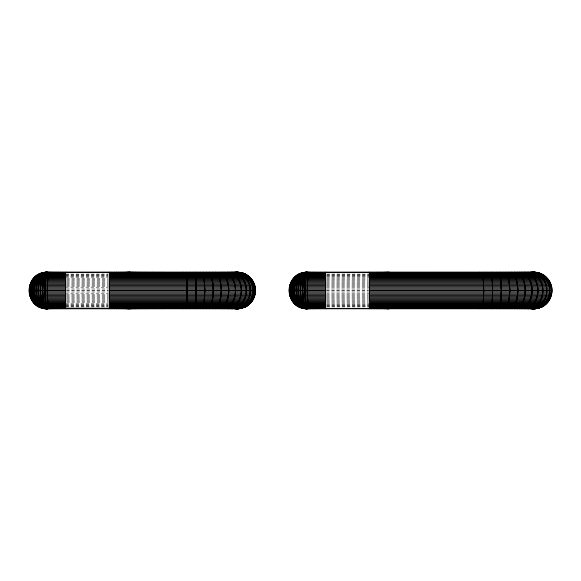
<?xml version="1.0" encoding="UTF-8"?>
<svg xmlns="http://www.w3.org/2000/svg" width="581" height="581" viewBox="0 0 581 581"><rect width="100%" height="100%" fill="white"/><g stroke="black" fill="none" stroke-linecap="round" stroke-linejoin="round"><path stroke-width="0.44" stroke-dasharray="2.9 2.18" d="M65.893 274.087L108.153 274.087M326.798 274.087L369.058 274.087M65.856 274.639L108.182 274.639M326.762 274.639L369.095 274.639M65.82 275.256L108.219 275.256M326.733 275.256L369.124 275.256M65.791 275.939L108.248 275.939M326.704 275.939L369.153 275.939M65.762 276.687L108.277 276.687M326.675 276.687L369.189 276.687M65.733 277.486L108.298 277.486M326.645 277.486L369.211 277.486M66.612 278.335L108.327 278.335M326.624 278.335L368.332 278.335M66.59 279.243L108.349 279.243M326.602 279.243L368.354 279.243M66.554 280.195L108.393 280.195M326.558 280.195L368.398 280.195M66.532 281.189L108.407 281.189M326.537 281.189L368.419 281.189M66.517 282.221L108.429 282.221M326.522 282.221L368.434 282.221M66.503 283.288L108.444 283.288M326.507 283.288L368.448 283.288M66.488 284.385L108.451 284.385M326.493 284.385L368.463 284.385M66.474 285.503L108.465 285.503M326.486 285.503L368.47 285.503M66.466 286.644L108.473 286.644M326.478 286.644L368.477 286.644M65.566 287.798L108.48 287.798M326.471 287.798L369.378 287.798M66.459 288.968L108.48 288.968M326.464 288.968L368.492 288.968M66.459 290.137L108.487 290.137M326.464 290.137L368.492 290.137M66.459 290.863L108.487 290.863M326.464 290.863L368.492 290.863M66.459 292.032L108.48 292.032M326.464 292.032L368.492 292.032M65.566 293.202L108.48 293.202M326.471 293.202L369.378 293.202M66.466 294.356L108.473 294.356M326.478 294.356L368.477 294.356M66.474 295.497L108.465 295.497M326.486 295.497L368.47 295.497M66.488 296.615L108.451 296.615M326.493 296.615L368.463 296.615M66.503 297.712L108.444 297.712M326.507 297.712L368.448 297.712M66.517 298.779L108.429 298.779M326.522 298.779L368.434 298.779M66.532 299.811L108.407 299.811M326.537 299.811L368.419 299.811M66.554 300.805L108.393 300.805M326.558 300.805L368.398 300.805M66.59 301.757L108.349 301.757M326.602 301.757L368.354 301.757M66.612 302.665L108.327 302.665M326.624 302.665L368.332 302.665M65.733 303.514L108.298 303.514M326.645 303.514L369.211 303.514M65.762 304.313L108.277 304.313M326.675 304.313L369.189 304.313M65.791 305.061L108.248 305.061M326.704 305.061L369.153 305.061M65.82 305.744L108.219 305.744M326.733 305.744L369.124 305.744M65.856 306.361L108.182 306.361M326.762 306.361L369.095 306.361M65.893 306.913L108.153 306.913M326.798 306.913L369.058 306.913"/><path stroke-width="0.87" d="M44.926 290.137C45.957 285.925 43.357 273.636 48.397 272.242M196.08 290.863C195.572 296.688 196.705 303.631 193.742 308.758M304.931 290.137C305.962 285.925 303.369 273.636 308.402 272.242M492.601 290.863C492.092 296.688 493.225 303.631 490.262 308.758M42.58 290.137C43.226 284.378 42.05 275.997 47.221 272.242C40.532 274.69 40.823 284.167 40.321 290.137M204.839 290.863C204.192 296.622 205.369 305.003 200.198 308.758M302.585 290.137C303.238 284.378 302.055 275.997 307.226 272.242C300.544 274.69 300.827 284.167 300.326 290.137M501.359 290.863C500.713 296.622 501.89 305.003 496.719 308.758M213.292 290.863C212.791 296.84 213.074 306.245 206.429 308.758M509.813 290.863C509.312 296.84 509.595 306.245 502.95 308.758M38.179 290.137C38.426 283.71 39.552 273.804 47.141 272.242L45.819 272.278L46.988 272.242C38.055 272.431 32.594 281.988 32.819 290.137M221.303 290.863C221.049 297.29 219.93 307.196 212.334 308.758M298.184 290.137C298.438 283.71 299.556 273.804 307.153 272.242L304.241 272.591M517.824 290.863C517.569 297.29 516.451 307.196 508.854 308.758M36.189 290.137C36.211 283.143 38.883 273.128 47.105 272.242L44.236 272.591M228.725 290.863C228.703 297.857 226.031 307.872 217.81 308.758M296.201 290.137C296.223 283.143 298.895 273.128 307.117 272.242M525.246 290.863C525.224 297.857 522.551 307.872 514.33 308.758M34.395 290.137C34.359 282.962 37.729 274.174 45.42 272.395M235.436 290.863C235.581 298.46 231.412 308.322 222.755 308.758M294.407 290.137C294.306 282.707 298.155 273.201 306.485 272.278M531.956 290.863C532.102 298.46 527.933 308.322 519.276 308.758M241.326 290.863C241.558 299.026 236.06 308.613 227.098 308.758M292.831 290.137C292.599 281.974 298.097 272.387 307.051 272.242C283.092 271.697 283.681 310.043 307.618 308.758M537.846 290.863C538.079 299.026 532.581 308.613 523.619 308.758M31.497 290.137C31.229 281.48 37.838 272.206 47.025 272.242L44.664 272.395M246.286 290.863C246.555 299.52 239.946 308.794 230.759 308.758M291.502 290.137C291.234 281.48 297.842 272.206 307.029 272.242M542.807 290.863C543.075 299.52 536.466 308.794 527.279 308.758M30.437 290.137C30.219 281.458 37.002 272.794 45.921 272.278M250.237 290.863C250.505 299.919 243.025 308.896 233.671 308.758M290.449 290.137C290.268 281.829 296.397 273.506 304.851 272.395M546.757 290.863C547.026 299.919 539.546 308.896 530.192 308.758M48.397 308.758C24.068 310.958 22.536 271.915 46.945 272.242L237.542 272.242L238.457 272.852M29.21 290.137C29.137 283.056 33.669 276.113 40.336 273.607M29.675 290.137C29.399 280.558 37.91 271.69 47.613 272.242M253.105 290.863C253.469 300.951 243.664 310.53 233.482 308.409M254.848 290.863C254.848 295.932 252.626 300.994 248.791 304.313C246.046 306.63 240.004 309.934 237.171 308.148M239.655 308.148C232.066 310.341 248.131 307.313 248.428 305.061C252.793 301.742 255.458 296.346 255.429 290.863C256.265 280.202 245.218 269.838 234.688 272.852M289.215 290.137C288.939 280.347 297.879 271.755 307.618 272.242M289.367 290.137L289.52 287.798M289.679 290.137C289.621 283.55 293.42 277.05 299.338 274.087M549.626 290.863C549.982 300.871 540.294 310.472 530.162 308.409M551.369 290.863C551.485 298.707 545.857 306.122 538.282 308.148M551.79 290.863L551.645 293.202M535.595 308.148C529.741 310.174 543.642 307.414 543.998 305.744C548.239 302.933 551.151 298.242 551.797 293.202C553.7 282.693 544.84 271.908 534.055 272.242L305.78 272.278L535.232 272.278M255.233 292.032L254.936 294.356M65.994 272.852L66.147 272.242M108.945 308.148L108.792 308.758M182.841 272.852L182.993 272.242M326.006 272.852L326.159 272.242M368.95 308.148L368.841 308.722M479.361 272.852L479.507 272.242M29.704 286.644L29.965 285.503M551.449 294.356L549.415 299.811M161.743 308.148L161.445 308.758M254.667 295.497L252.895 299.811M483.145 308.722L483.69 290.863L483.145 272.278M290.311 284.385L290.725 283.288M30.713 283.288L31.744 281.189M291.204 282.221L292.366 280.195M62.53 272.852L63.14 272.242M112.409 308.148L111.806 308.758M159.717 308.148L159.114 308.758M188.905 272.852L189.508 272.242M236.525 272.852L237.128 272.242L235.886 272.852M237.825 308.148L237.368 308.722L240.2 308.148M322.542 272.852L323.145 272.242M372.414 308.148L371.811 308.758M485.425 272.852L486.028 272.242M533.046 272.852L533.648 272.242L537.389 272.591M534.338 308.148L533.736 308.758L533.692 308.148M252.277 300.805L247.375 305.744M548.798 300.805C545.937 305.141 541.107 308.141 535.907 308.605M33.037 279.243L34.569 277.486M250.433 302.665L251.174 301.757M293.042 279.243L298.256 274.639M157.705 308.148L156.805 308.758M47.889 272.242L47.308 290.137L47.889 308.758M186.581 308.758L187.169 290.863L186.581 272.242M307.901 272.242L307.313 290.137L307.901 308.758M249.736 303.514L247.114 305.744M155.723 308.148L154.524 308.758M59.552 272.852L60.751 272.242M115.387 308.148L114.188 308.758M195.296 272.852L196.494 272.242M238.457 308.148L237.564 308.722M319.557 272.852L320.763 272.242M375.399 308.148L374.193 308.758M491.817 272.852L493.015 272.242M532.407 272.852L533.612 272.242L531.789 272.852M534.978 308.148L534.084 308.722M35.419 276.687L37.264 275.256M543.634 305.744L544.55 305.061M153.769 308.148L152.28 308.758M56.677 272.852L58.449 272.242M118.263 308.148L116.49 308.758M201.462 272.852L203.241 272.242M151.859 308.148L150.087 308.758M235.276 272.852L237.048 272.242M239.074 308.148L237.302 308.758M316.681 272.852L318.461 272.242M378.275 308.148L376.495 308.758M497.982 272.852L499.762 272.242M244.804 306.913L245.756 306.361M541.325 306.913L542.276 306.361M38.956 274.639L39.951 274.087M245.146 306.913L246.148 306.361M542.669 306.361L538.493 308.148M246.388 306.361L239.815 308.605L44.606 308.605M150.007 308.148L147.959 308.758M148.206 308.148L145.889 308.758M53.953 272.852L56.27 272.242M120.993 308.148L118.669 308.758M207.308 272.852L209.625 272.242M313.958 272.852L316.282 272.242M380.998 308.148L378.674 308.758M503.829 272.852L506.145 272.242M527.279 272.242L531.295 272.852L533.532 272.242L530.671 272.852M536.176 308.148L533.859 308.758L537.483 308.409L303.456 308.409L307.015 308.758C298.075 308.584 292.599 299.012 292.831 290.863M39.123 274.087L42.536 272.852M299.128 274.087L302.541 272.852M146.477 308.148L143.906 308.758M540.337 307.393L538.188 308.148M244.114 307.393L238.624 308.722L234.688 308.148M51.426 272.852L54.251 272.242M212.719 272.852L215.544 272.242M123.513 308.148L120.688 308.758M234.15 272.852C243.991 270.332 253.498 280.521 253.105 290.137M144.822 308.148L141.996 308.758M311.431 272.852L314.256 272.242M383.525 308.148L380.7 308.758M509.239 272.852L512.064 272.242M536.721 308.148L533.895 308.758M143.246 308.148L140.188 308.758M241.478 308.148L242.451 307.807M49.138 272.852L52.421 272.242M217.621 272.852L220.903 272.242M125.801 308.148L122.518 308.758M233.664 272.852L236.939 272.242L233.482 272.591M141.757 308.148L138.481 308.758M309.15 272.852L312.433 272.242M240.687 308.148L238.232 308.722M385.806 308.148L382.523 308.758M514.141 272.852L517.424 272.242M530.184 272.852C540.199 270.158 550.025 280.289 549.626 290.137M537.207 308.148L534.752 308.722M242.8 307.807L237.476 308.758L240.483 308.409M302.055 273.193L303.137 272.852M140.362 308.148L136.876 308.758M41.266 273.193L44.817 272.395M301.278 273.193L303.674 272.591M48.041 272.591L50.823 272.242M222.821 272.591L225.595 272.242M234.136 272.591L236.917 272.242M126.898 308.409L124.123 308.758M308.053 272.591L310.828 272.242M138.162 308.409L135.395 308.758M240.207 308.409L237.433 308.758M519.341 272.591L522.116 272.242M530.656 272.591L533.438 272.242L530.162 272.591M386.902 308.409L384.128 308.758M536.728 308.409L533.954 308.758L537.389 308.409M136.934 308.409L134.029 308.758M46.444 272.591L49.472 272.242M226.525 272.591L229.553 272.242M233.86 272.591L236.888 272.242L232.916 272.591M306.448 272.591L309.477 272.242M128.503 308.409L125.474 308.758M135.816 308.409L132.795 308.758M523.045 272.591L526.074 272.242M530.38 272.591L533.409 272.242L532.305 272.278M388.507 308.409L385.479 308.758M537.004 308.409L533.975 308.758L537.229 308.409M134.821 308.409L131.691 308.758M45.165 272.591L47.308 272.278M229.473 272.591L232.705 272.242M233.642 272.591L236.859 272.242L233.315 272.591M305.17 272.591L307.32 272.278M129.781 308.409L126.549 308.758M133.95 308.409L130.725 308.758M525.994 272.591L529.226 272.242M389.786 308.409L386.554 308.758M133.202 308.409L129.897 308.758M231.616 272.591L234.993 272.242M130.71 308.409L127.326 308.758M132.591 308.409L128.684 308.758M528.136 272.591L531.513 272.242M530.003 272.591L533.38 272.242L531.738 272.278M390.715 308.409L387.338 308.758M132.112 308.409L129.832 308.722M233.38 272.591L234.528 272.395M130.122 308.605L131.27 308.409M131.764 308.409L128.967 308.722M529.436 272.591L531.049 272.395M390.127 308.605L391.274 308.409M131.488 308.409L128.002 308.758M529.836 272.591L533.329 272.242M391.5 308.409L387.81 308.758M304.669 272.395L305.984 272.278M530.584 272.395L532.211 272.278M235.792 272.278L236.874 272.242M127.805 308.758L129.469 308.722M535.181 308.722L531.789 308.148M388.006 308.758L389.176 308.722M45.768 272.278L238.711 272.278L244.114 273.607M44.606 272.395L240.962 272.591M536.394 272.395L303.456 272.591L537.548 272.591L543.896 275.256L548.798 280.195M43.452 272.591L241.028 272.591M42.311 272.852L65.566 272.852M109.381 272.852L242.168 272.852M302.316 272.852L325.571 272.852M369.385 272.852L538.689 272.852M41.193 273.193L65.566 273.193M109.381 273.193L243.286 273.193M301.198 273.193L325.571 273.193M369.385 273.193L539.807 273.193M40.096 273.607L65.566 273.607M109.381 273.607L244.383 273.607M300.101 273.607L325.571 273.607M369.385 273.607L540.904 273.607M39.029 274.087L65.566 274.087M109.381 274.087L245.451 274.087M299.033 274.087L325.571 274.087M369.385 274.087L541.971 274.087M37.997 274.639L65.566 274.639M109.381 274.639L246.482 274.639M298.002 274.639L325.571 274.639M369.385 274.639L543.003 274.639M37.002 275.256L65.566 275.256M109.381 275.256L247.477 275.256M297.007 275.256L325.571 275.256M369.385 275.256L543.998 275.256M36.051 275.939L65.566 275.939M109.381 275.939L248.428 275.939M296.056 275.939L325.571 275.939M369.385 275.939L544.949 275.939M35.143 276.687L65.566 276.687M109.381 276.687L249.336 276.687M295.155 276.687L325.571 276.687M369.385 276.687L545.857 276.687M34.294 277.486L65.566 277.486M109.381 277.486L250.193 277.486M294.298 277.486L325.571 277.486M369.385 277.486L546.706 277.486M33.487 278.335L65.566 278.335M109.381 278.335L250.992 278.335M293.499 278.335L325.571 278.335M369.385 278.335L547.513 278.335M32.747 279.243L65.566 279.243M109.381 279.243L251.733 279.243M292.751 279.243L325.571 279.243M369.385 279.243L548.253 279.243M32.064 280.195L65.566 280.195M109.381 280.195L252.415 280.195M292.069 280.195L325.571 280.195M369.385 280.195L548.936 280.195M31.447 281.189L65.566 281.189M109.381 281.189L253.033 281.189M291.451 281.189L325.571 281.189M369.385 281.189L549.553 281.189M30.895 282.221L65.566 282.221M109.381 282.221L253.585 282.221M290.899 282.221L325.571 282.221M369.385 282.221L550.105 282.221M30.415 283.288L65.566 283.288M109.381 283.288L254.071 283.288M290.42 283.288L325.571 283.288M369.385 283.288L550.585 283.288M30.001 284.385L65.566 284.385M109.381 284.385L254.478 284.385M290.006 284.385L325.571 284.385M369.385 284.385L550.999 284.385M29.66 285.503L65.566 285.503M109.381 285.503L254.819 285.503M289.665 285.503L325.571 285.503M369.385 285.503L551.34 285.503M29.391 286.644L65.566 286.644M109.381 286.644L255.088 286.644M289.403 286.644L325.571 286.644M369.385 286.644L551.609 286.644M29.203 287.798L65.566 287.798M109.381 287.798L255.277 287.798M289.207 287.798L325.571 287.798M369.385 287.798L551.797 287.798M29.086 288.968L65.566 288.968M109.381 288.968L255.393 288.968M289.098 288.968L325.571 288.968M369.385 288.968L551.914 288.968M29.05 290.137L65.566 290.137M109.381 290.137L255.429 290.137M289.055 290.137L325.571 290.137M369.385 290.137L551.95 290.137M29.05 290.863L65.566 290.863M109.381 290.863L255.429 290.863M289.055 290.863L325.571 290.863M369.385 290.863L551.95 290.863M29.086 292.032L65.566 292.032M109.381 292.032L255.393 292.032M289.098 292.032L325.571 292.032M369.385 292.032L551.914 292.032M29.203 293.202L65.566 293.202M109.381 293.202L255.277 293.202M289.207 293.202L325.571 293.202M369.385 293.202L551.797 293.202M29.391 294.356L65.566 294.356M109.381 294.356L255.088 294.356M289.403 294.356L325.571 294.356M369.385 294.356L551.609 294.356M29.66 295.497L65.566 295.497M109.381 295.497L254.819 295.497M289.665 295.497L325.571 295.497M369.385 295.497L551.34 295.497M30.001 296.615L65.566 296.615M109.381 296.615L254.478 296.615M290.006 296.615L325.571 296.615M369.385 296.615L550.999 296.615M30.415 297.712L65.566 297.712M109.381 297.712L254.071 297.712M290.42 297.712L325.571 297.712M369.385 297.712L550.585 297.712M30.895 298.779L65.566 298.779M109.381 298.779L253.585 298.779M290.899 298.779L325.571 298.779M369.385 298.779L550.105 298.779M31.447 299.811L65.566 299.811M109.381 299.811L253.033 299.811M291.451 299.811L325.571 299.811M369.385 299.811L549.553 299.811M32.064 300.805L65.566 300.805M109.381 300.805L252.415 300.805M292.069 300.805L325.571 300.805M369.385 300.805L548.936 300.805M32.747 301.757L65.566 301.757M109.381 301.757L251.733 301.757M292.751 301.757L325.571 301.757M369.385 301.757L548.253 301.757M33.487 302.665L65.566 302.665M109.381 302.665L250.992 302.665M293.499 302.665L325.571 302.665M369.385 302.665L547.513 302.665M34.294 303.514L65.566 303.514M109.381 303.514L250.193 303.514M294.298 303.514L325.571 303.514M369.385 303.514L546.706 303.514M35.143 304.313L65.566 304.313M109.381 304.313L249.336 304.313M295.155 304.313L325.571 304.313M369.385 304.313L545.857 304.313M36.051 305.061L65.566 305.061M109.381 305.061L248.428 305.061M296.056 305.061L325.571 305.061M369.385 305.061L544.949 305.061M37.002 305.744L65.566 305.744M109.381 305.744L247.477 305.744M297.007 305.744L325.571 305.744M369.385 305.744L543.998 305.744M37.997 306.361L65.566 306.361M109.381 306.361L246.482 306.361M298.002 306.361L325.571 306.361M369.385 306.361L543.003 306.361M39.029 306.913L65.566 306.913M109.381 306.913L245.451 306.913M299.033 306.913L325.571 306.913M369.385 306.913L541.971 306.913M40.096 307.393L65.566 307.393M109.381 307.393L244.383 307.393M300.101 307.393L325.571 307.393M369.385 307.393L540.904 307.393M41.193 307.807L65.566 307.807M109.381 307.807L243.286 307.807M301.198 307.807L325.571 307.807M369.385 307.807L539.807 307.807M42.311 308.148L65.566 308.148M109.381 308.148L242.168 308.148M302.316 308.148L325.571 308.148M369.385 308.148L538.689 308.148M42.384 308.148L241.028 308.409M304.611 308.605L536.394 308.605M45.768 308.722L238.711 308.722M305.78 308.722L535.232 308.722M535.145 272.278L534.012 272.242L536.728 272.591M387.338 272.242L390.715 272.591M387.81 272.242L389.176 272.278M128.002 272.242L129.236 272.278M127.805 272.242L132.105 272.591M127.326 272.242L130.71 272.591M529.436 308.409L533.612 308.758L530.671 308.148M531.513 308.758L528.136 308.409M531.738 308.722L533.373 308.758L532.407 308.148M232.916 308.409L236.852 308.758L231.616 308.409M45.855 308.722L47.613 308.758M530.192 272.242C539.546 272.104 547.026 281.081 546.757 290.137M386.554 272.242L389.786 272.591M233.671 272.242C243.025 272.104 250.505 281.081 250.237 290.137M129.89 272.242L133.194 272.591M130.718 272.242L133.942 272.591M126.549 272.242L129.781 272.591M532.305 308.722L533.394 308.758L530.184 308.148M529.226 308.758L525.994 308.409M304.241 308.409L308.402 308.758M232.705 308.758L229.473 308.409M43.517 308.409L47.003 308.758C38.063 308.584 32.594 299.012 32.819 290.863M131.684 272.242L134.814 272.591M385.479 272.242L388.507 272.591M230.759 272.242C239.946 272.206 246.555 281.48 246.286 290.137M132.788 272.242L135.809 272.591M125.474 272.242L128.503 272.591M526.074 308.758L523.045 308.409M309.477 308.758L306.448 308.409M304.669 308.605L307.029 308.758M229.553 308.758L226.525 308.409M49.472 308.758L46.444 308.409M47.025 308.758C37.838 308.794 31.229 299.52 31.497 290.863M134.022 272.242L136.927 272.591M523.619 272.242C532.581 272.387 538.079 281.974 537.846 290.137M384.128 272.242L386.902 272.591M237.171 272.852L237.171 272.242L240.207 272.591M227.098 272.242C236.06 272.387 241.558 281.974 241.326 290.137M135.388 272.242L138.155 272.591M124.123 272.242L126.898 272.591M522.116 308.758L519.341 308.409M310.828 308.758L308.053 308.409M235.886 308.148L237.092 308.758L234.136 308.409M225.595 308.758L222.821 308.409M50.823 308.758L48.041 308.409M136.869 272.242L140.355 272.852M533.692 272.852L533.692 272.242L536.336 272.395M519.276 272.242C527.933 272.678 532.102 282.54 531.956 290.137M382.523 272.242L385.806 272.852M237.825 272.852L237.368 272.278L239.815 272.395M222.755 272.242C231.412 272.678 235.581 282.54 235.436 290.137M138.474 272.242L141.749 272.852M122.518 272.242L125.801 272.852M517.424 308.758L514.141 308.148M312.433 308.758L309.15 308.148M236.525 308.148L236.975 308.722L233.664 308.148M220.903 308.758L217.621 308.148M52.421 308.758L49.138 308.148M140.181 272.242L143.238 272.852M534.338 272.852L533.888 272.278L536.721 272.852M514.33 272.242C522.551 273.128 525.224 283.143 525.246 290.137M380.7 272.242L383.525 272.852M237.375 272.242L240.2 272.852M217.81 272.242C226.031 273.128 228.703 283.143 228.725 290.137M141.996 272.242L144.814 272.852M120.688 272.242L123.513 272.852M512.064 308.758L509.239 308.148M314.256 308.758L311.431 308.148M304.931 290.863L305.512 302.665L306.238 306.913L307.117 308.722L302.941 307.393L299.397 303.514L297.029 297.712L296.201 290.863M236.975 308.758L234.15 308.148M215.544 308.758L212.719 308.148M54.251 308.758L51.426 308.148M143.899 272.242L146.47 272.852M533.859 272.242L536.176 272.852M508.854 272.242C516.451 273.804 517.569 283.71 517.824 290.137M378.674 272.242L380.998 272.852M237.564 272.278L239.655 272.852M212.334 272.242C219.93 273.804 221.049 283.71 221.303 290.137M145.889 272.242L148.206 272.852M118.669 272.242L120.993 272.852M506.145 308.758L503.829 308.148M316.282 308.758L313.958 308.148M307.153 308.758C299.556 307.196 298.438 297.29 298.184 290.863M209.625 308.758L207.308 308.148M56.27 308.758L53.953 308.148M147.952 272.242L150 272.852M502.95 272.242C509.595 274.755 509.312 284.16 509.813 290.137M376.495 272.242L378.275 272.852M237.302 272.242L239.074 272.852M206.429 272.242C213.074 274.755 212.791 284.16 213.292 290.137M150.087 272.242L151.859 272.852M116.49 272.242L118.263 272.852M499.762 308.758L497.982 308.148M318.461 308.758L316.681 308.148M237.048 308.758L235.276 308.148M203.241 308.758L201.462 308.148M58.449 308.758L56.677 308.148M388.972 272.278L391.5 272.591M532.16 308.722L529.836 308.409M128.967 272.278L131.27 272.591M233.315 308.409L235.639 308.722M129.454 272.278L131.756 272.591M532.247 308.722L530.003 308.409M152.28 272.242L153.769 272.852M306.485 308.722L301.43 307.807L297.116 305.744M46.48 308.722L40.183 307.393M307.32 308.722L305.17 308.409M47.308 308.722L45.165 308.409M43.669 308.409L45.921 308.722M306.013 308.722C297.269 308.075 291.292 299.186 291.502 290.863M496.719 272.242C501.89 275.997 500.713 284.378 501.359 290.137M374.193 272.242L375.399 272.852M493.015 308.758L491.817 308.148M200.198 272.242C205.369 275.997 204.192 284.378 204.839 290.137M114.188 272.242L115.387 272.852M320.763 308.758L319.557 308.148M196.494 308.758L195.296 308.148M60.751 308.758L59.552 308.148M154.517 272.242L155.715 272.852M534.752 272.278L537.207 272.852M238.232 272.278L240.687 272.852M44.236 308.409L47.076 308.758L45.507 302.665L44.926 290.863M131.553 272.591L129.171 272.278L132.584 272.591M535.907 272.395L537.483 272.591M390.127 272.395L391.274 272.591M529.901 308.409L531.049 308.605M239.387 272.395L243.214 273.193L246.388 274.639M233.38 308.409L234.528 308.605M156.797 272.242L157.705 272.852M537.229 272.591L533.997 272.242L537.004 272.591M304.851 308.605C296.397 307.494 290.268 299.171 290.449 290.863M233.642 308.409L236.874 308.758L233.86 308.409M44.846 308.605C36.392 307.494 30.263 299.171 30.437 290.863M530.38 308.409L533.409 308.758L530.656 308.409M240.483 272.591L237.455 272.242L242.8 273.193M305.424 308.605C297.733 306.826 294.364 298.038 294.407 290.863M45.42 308.605C37.729 306.826 34.359 298.038 34.395 290.863M537.055 272.591C545.21 274.079 551.514 281.865 551.369 290.137M303.674 308.409L301.278 307.807M490.262 272.242C493.225 277.369 492.092 284.312 492.601 290.137M371.811 272.242L372.414 272.852M486.028 308.758L485.425 308.148M193.742 272.242C196.705 277.369 195.572 284.312 196.08 290.137M323.145 308.758L322.542 308.148M111.806 272.242L112.409 272.852M189.508 308.758L188.905 308.148M63.14 308.758L62.53 308.148M159.114 272.242L159.717 272.852M241.674 272.852C249.307 274.791 254.965 282.272 254.848 290.137M41.266 307.807L42.536 308.148M538.493 272.852L542.669 274.639M302.055 307.807L303.137 308.148M538.282 272.852L540.337 273.607M531.295 272.852C538.543 275.096 542.901 282.809 542.807 290.137M241.478 272.852L242.451 273.193M301.43 307.807C294.255 305.519 289.098 298.402 289.215 290.863M41.425 307.807C34.228 305.584 29.108 298.365 29.21 290.863M39.123 306.913L40.336 307.393M531.208 308.148L533.532 308.758L533.046 308.148M161.445 272.242L161.743 272.852M245.146 274.087L246.148 274.639M299.338 306.913C293.42 303.95 289.621 297.45 289.679 290.863M38.956 306.361L39.951 306.913M39.334 306.913C33.415 303.95 29.616 297.45 29.675 290.863M541.325 274.087L542.276 274.639M244.804 274.087L245.756 274.639M535.595 272.852L533.816 272.242L534.978 272.852M247.375 275.256L252.277 280.195M37.264 305.744L35.419 304.313M543.634 275.256L544.55 275.939M247.114 275.256L249.736 277.486M296.325 305.061L293.042 301.757M479.47 308.722L479.361 308.148M368.797 272.242L368.95 272.852M326.159 308.758L326.006 308.148M182.993 308.758L182.841 308.148M108.792 272.242L108.945 272.852M66.147 308.758L65.994 308.148M34.569 303.514L33.037 301.757M250.433 278.335L251.174 279.243M292.366 300.805L291.204 298.779M549.415 281.189L551.449 286.644M252.895 281.189L254.667 285.503M31.744 299.811L30.713 297.712M163.493 272.242L163.566 272.852M290.311 296.615L290.725 297.712M29.704 294.356L29.965 295.497M254.936 286.644L255.233 288.968M551.645 287.798L551.79 290.137M289.52 293.202L289.367 290.863M36.189 290.863C36.211 297.857 38.883 307.872 47.105 308.758C39.544 307.153 38.426 297.283 38.179 290.863M300.326 290.863C300.827 296.84 300.544 306.245 307.189 308.758C302.076 304.923 303.224 296.637 302.585 290.863M40.321 290.863C40.815 296.84 40.539 306.245 47.184 308.758C42.072 304.923 43.212 296.637 42.58 290.863M369.385 272.242L369.385 308.758M325.571 272.242L325.571 308.758M163.784 308.148L163.784 308.758M109.381 272.242L109.381 308.758M65.566 272.242L65.566 308.758"/></g></svg>
